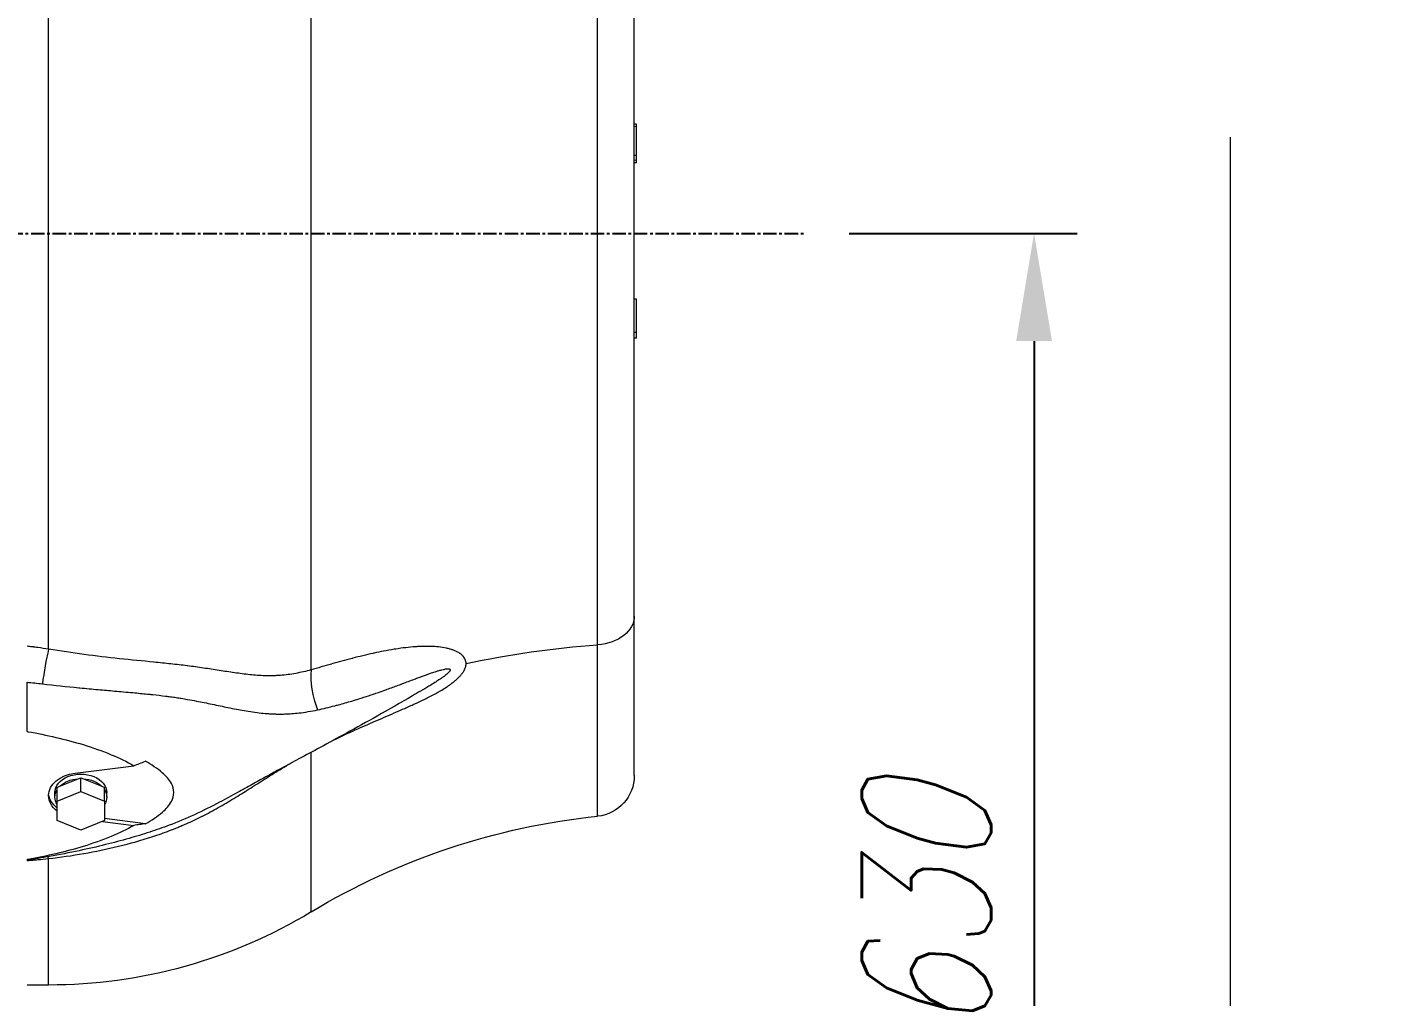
# Model space of a CAD drawing. Header units: millimetres. Extents: x -2122 to 22797, y 3569 to 89276.
# Drawn here: x 11657 to 12284, y 17337 to 17787 of the extents above; entities that cross this region are included whole.
import ezdxf

# ---------------------------------------------------------------- set-up
doc = ezdxf.new("R2010")
doc.units = ezdxf.units.MM
doc.header["$LTSCALE"] = 20
doc.linetypes.add('CENTER', pattern=[2, 1.25, -0.25, 0.25, -0.25])
doc.layers.add('IA-DIM', color=7, linetype='Continuous')
doc.layers.add('IA-EJES', color=4, linetype='CENTER')
doc.layers.add('IA-TRAZ', color=8, linetype='Continuous', lineweight=5)
doc.styles.add('ING-AMB', font='romans.shx', dxfattribs={"width": 0.75, "oblique": 15})
doc.dimstyles.new('ING-AMB 20', dxfattribs={"dimscale": 20, "dimtxt": 3, "dimasz": 2.5, "dimexe": 1, "dimexo": 1, "dimgap": 1, "dimtad": 1, "dimdec": 0, "dimzin": 0, "dimdsep": 46, "dimtxsty": 'ING-AMB', "dimcen": 0.1, "dimclrd": 7, "dimclre": 7, "dimclrt": 2, "dimadec": 0, "dimazin": 0, "dimtfac": 1, "dimtdec": 0, "dimtmove": 0, "dimatfit": 0, "dimfxl": 1.25, "dimtolj": 1, "dimtzin": 0, "dimarcsym": 1})

# ---------------------------------------------------------------- blocks, each defined once
blk = doc.blocks.new('*D149')
at = {"layer": 'Defpoints', "color": 0, "transparency": 16777216}
for p in [(12018.82, 17691.28), (11805.96, 17061.28), (12124.7, 17061.28)]:
    blk.add_point(p, dxfattribs=at)
at = {"layer": 'IA-DIM', "color": 7, "lineweight": -2, "transparency": 16777216}
for p, q in [((12038.82, 17691.28), (12144.7, 17691.28)), ((12124.7, 17641.28), (12124.7, 17111.28)), ((11825.96, 17061.28), (12144.7, 17061.28))]:
    blk.add_line(p, q, dxfattribs=at)
at = {"layer": 'IA-DIM', "color": 7, "transparency": 16777216}
for points in [[(12116.37, 17641.28), (12133.04, 17641.28), (12124.7, 17691.28)], [(12116.37, 17111.28), (12133.04, 17111.28), (12124.7, 17061.28)]]:
    blk.add_solid(points, dxfattribs=at)
at = {"layer": 'IA-DIM', "color": 2, "transparency": 16777216, "insert": (12074.7, 17376.28), "char_height": 60, "attachment_point": 5, "rotation": 90, "style": 'ING-AMB'}
blk.add_mtext('\\A1;630', dxfattribs=at)
blk = doc.blocks.new('A$C3179e9da')
at = {"color": 0, "linetype": 'Continuous', "lineweight": 0}
for p, q in [((-273.06, -31280.05), (-283.06, -31280.05)), ((-273.06, -31280.05), (-273.06, -31338.77)), ((-151.1, -31314.01), (-151.1, -31388.09)), ((-258.06, -31351.9), (-269.06, -31356.39)), ((-247.06, -31356.39), (-258.06, -31351.9)), ((-248.01, -31356), (-233.45, -31354.19)), ((-269.06, -31356.39), (-269.06, -31365.37)), ((-228.06, -31354.93), (-247.06, -31357.3)), ((-247.06, -31365.37), (-247.06, -31356.39)), ((-18.08, -31358.41), (-18.08, -31437.97)), ((-270.11, -31367.32), (-270.11, -31369.44)), ((-269.06, -31365.37), (-269.06, -31371.81)), ((-269.06, -31365.37), (-258.06, -31369.86)), ((-258.06, -31369.86), (-247.06, -31365.37)), ((-247.06, -31365.37), (-247.06, -31371.81)), ((-246.01, -31367.32), (-246.01, -31369.44)), ((-269.06, -31371.81), (-267.82, -31372.31)), ((-267.82, -31372.31), (-259.3, -31375.79)), ((-258.06, -31369.86), (-258.06, -31376.3)), ((-256.82, -31375.79), (-248.3, -31372.31)), ((-248.3, -31372.31), (-247.06, -31371.81)), ((-260.66, -31378.47), (-233.45, -31381.86)), ((-259.3, -31375.79), (-258.06, -31376.3)), ((-258.06, -31376.3), (-256.82, -31375.79)), ((-1, -31377.31), (-1, -31451.34)), ((-151.1, -31426.37), (-151.1, -31833.73)), ((-273.06, -31435.99), (-273.06, -31824.11)), ((-18.08, -31437.97), (-18.08, -31901.69)), ((-1, -31451.34), (-1, -31882.79)), ((0, -31580.39), (-1, -31580.39)), ((0, -31580.39), (0, -31583.03)), ((0, -31583.03), (-1, -31583.03)), ((0, -31583.03), (0, -31598.39)), ((0, -31598.39), (-1, -31598.39)), ((0, -31661.71), (-1, -31661.71)), ((0, -31661.71), (0, -31662.94)), ((0, -31662.94), (-1, -31662.77)), ((0, -31665.22), (-1, -31665.09)), ((0, -31662.94), (0, -31665.22)), ((0, -31665.22), (0, -31678.47)), ((0, -31678.47), (-1, -31678.65)), ((0, -31679.71), (-1, -31679.71)), ((0, -31678.47), (0, -31679.71))]:
    blk.add_line(p, q, dxfattribs=at)
for centre, radius, start, end in [((-273.06, -31516.05), 236, 58.88315, 90), ((14.27, -31040.05), 320, 238.88315, 264.1973), ((-20, -31377.31), 19, 0, 84.1973)]:
    blk.add_arc(centre, radius, start, end, dxfattribs=at)
at = {"color": 0, "linetype": 'Continuous', "lineweight": 0, "extrusion": (0, 0, -1)}
for centre, major_axis, ratio, start_param, end_param in [((-273.06, -31322.13), (-2.13, -19.89), 0.157874, -0.596185, -0.510997), ((-140.76, -31415.34), (5.37, 19.26), 0.470975, -2.30544, -1.303189), ((-273.06, -31424.9), (-3.18, 19.75), 0.10518, -2.150071, -1.29658)]:
    blk.add_ellipse(centre, major_axis=major_axis, ratio=ratio, start_param=start_param, end_param=end_param, dxfattribs=at)
at = {"color": 0, "linetype": 'Continuous', "lineweight": 0}
for centre, major_axis, start_param, end_param in [((-258.06, -31368.03), (-15, 0), -0.747584, 0), ((-258.06, -31369.44), (-15, 0), -0.747584, -0.066716), ((-258.06, -31367.32), (-12.05, 0), -0.420554, 0), ((-258.06, -31367.32), (-12.05, 0), 0, 0.420554), ((-258.06, -31367.32), (12.05, 0), 0, 0.420554), ((-258.06, -31367.32), (12.05, 0), -0.420554, 0), ((-258.06, -31368.03), (-15, 0), 0, 1.396263), ((-258.06, -31369.44), (-12.05, 0), 0, 3.141593), ((-258.06, -31367.32), (12.05, 0), -2.514949, -1.673842), ((-258.06, -31367.32), (12.05, 0), -1.467751, -0.626644), ((14.27, -31212.86), (320, 0), -1.867014, -1.672073), ((-20, -31451.34), (19, 0), 0, 1.46952)]:
    blk.add_ellipse(centre, major_axis=major_axis, ratio=0.707107, start_param=start_param, end_param=end_param, dxfattribs=at)
for points, knots in [([(-283.06, -31337.86), (-282.24, -31337.93), (-281.42, -31338), (-280.6, -31338.07), (-280.55, -31338.07), (-280.49, -31338.08), (-280.44, -31338.08), (-280.39, -31338.09), (-280.34, -31338.09), (-280.28, -31338.1), (-280.18, -31338.11), (-280.07, -31338.12), (-279.97, -31338.12), (-279.76, -31338.14), (-279.55, -31338.16), (-279.34, -31338.18), (-278.92, -31338.22), (-278.5, -31338.25), (-278.08, -31338.29), (-278.07, -31338.29), (-278.06, -31338.29), (-278.05, -31338.29), (-276.39, -31338.45), (-274.72, -31338.61), (-273.06, -31338.77)], [0, 0, 0, 0, 0.00248843, 0.00248843, 0.00248843, 0.00264776, 0.00264776, 0.00264776, 0.00280708, 0.00280708, 0.00280708, 0.00312574, 0.00312574, 0.00312574, 0.00376304, 0.00376304, 0.00376304, 0.00503764, 0.00503764, 0.00503764, 0.00506794, 0.00506794, 0.00506794, 0.01013587, 0.01013587, 0.01013587, 0.01013587]), ([(-96.47, -31418.75), (-98.97, -31417.27), (-101.48, -31415.8), (-109.42, -31411.17), (-114.91, -31408.02), (-125.21, -31402.21), (-130, -31399.55), (-138.83, -31394.71), (-142.84, -31392.53), (-150.17, -31388.58), (-153.47, -31386.81), (-159.53, -31383.56), (-162.28, -31382.08), (-167.39, -31379.31), (-169.74, -31378.02), (-174.22, -31375.56), (-176.34, -31374.38), (-180.73, -31371.94), (-183.01, -31370.67), (-188.05, -31367.9), (-190.82, -31366.4), (-197.46, -31362.91), (-201.36, -31360.96), (-209.15, -31357.38), (-213.06, -31355.73), (-220.01, -31353.11), (-223.01, -31352.06), (-229.22, -31350.02), (-232.43, -31349.05), (-239.27, -31347.1), (-242.91, -31346.14), (-250.64, -31344.24), (-254.73, -31343.3), (-263.45, -31341.47), (-268.07, -31340.57), (-276.15, -31339.15), (-279.6, -31338.59), (-283.06, -31338.07)], [0, 0, 0, 0, 10.000351, 10.000351, 31.354069, 31.354069, 49.313863, 49.313863, 63.809793, 63.809793, 75.365203, 75.365203, 84.782189, 84.782189, 92.817939, 92.817939, 100.127204, 100.127204, 108.08457, 108.08457, 117.839006, 117.839006, 131.346517, 131.346517, 144.252713, 144.252713, 153.830469, 153.830469, 163.90378, 163.90378, 175.1744, 175.1744, 187.785587, 187.785587, 201.953031, 201.953031, 212.496398, 212.496398, 212.496398, 212.496398]), ([(-233.45, -31354.19), (-236.68, -31352.29), (-240.27, -31350.57), (-248.1, -31347.32), (-252.53, -31345.76), (-265.17, -31341.9), (-274.06, -31339.86), (-282.7, -31338.35), (-282.88, -31338.32), (-283.06, -31338.29)], [0.000001, 0.000001, 0.000001, 0.000001, 1.260361, 1.260361, 2.716248, 2.716248, 5.371588, 5.371588, 5.427589, 5.427589, 5.427589, 5.427589]), ([(-273.06, -31338.77), (-267.57, -31339.38), (-262.11, -31340.16), (-256.69, -31341.11), (-256.69, -31341.11), (-256.68, -31341.11), (-256.67, -31341.11), (-251.26, -31342.06), (-245.88, -31343.18), (-240.55, -31344.48), (-240.54, -31344.48), (-240.53, -31344.49), (-240.52, -31344.49), (-235.19, -31345.79), (-229.91, -31347.28), (-224.68, -31348.99), (-224.67, -31348.99), (-224.65, -31349), (-224.64, -31349), (-222.04, -31349.85), (-219.45, -31350.76), (-216.88, -31351.74), (-215.59, -31352.22), (-214.3, -31352.73), (-213.02, -31353.25), (-212.38, -31353.51), (-211.74, -31353.78), (-211.1, -31354.05), (-210.47, -31354.32), (-209.83, -31354.6), (-209.19, -31354.88), (-209.18, -31354.88), (-209.17, -31354.89), (-209.16, -31354.89), (-206.63, -31356.01), (-204.13, -31357.2), (-201.64, -31358.45), (-201.63, -31358.46), (-201.62, -31358.46), (-201.61, -31358.47), (-200.37, -31359.09), (-199.14, -31359.74), (-197.92, -31360.39), (-197.91, -31360.4), (-197.9, -31360.4), (-197.89, -31360.41), (-196.67, -31361.06), (-195.45, -31361.73), (-194.24, -31362.41), (-194.24, -31362.42), (-194.23, -31362.42), (-194.22, -31362.43), (-191.79, -31363.8), (-189.39, -31365.21), (-187, -31366.66), (-184.62, -31368.11), (-182.25, -31369.6), (-179.89, -31371.09), (-179.88, -31371.1), (-179.88, -31371.1), (-179.88, -31371.1), (-177.52, -31372.59), (-175.17, -31374.1), (-172.81, -31375.59), (-172.8, -31375.59), (-172.79, -31375.6), (-172.79, -31375.6), (-171.61, -31376.34), (-170.43, -31377.08), (-169.25, -31377.82), (-169.24, -31377.82), (-169.24, -31377.83), (-169.23, -31377.83), (-168.63, -31378.2), (-168.04, -31378.57), (-167.44, -31378.93), (-166.85, -31379.29), (-166.26, -31379.65), (-165.67, -31380), (-165.66, -31380.01), (-165.65, -31380.01), (-165.64, -31380.02), (-164.11, -31380.94), (-162.56, -31381.86), (-161.01, -31382.76)], [0, 0, 0, 0, 0.0165644, 0.0165644, 0.0165644, 0.0165822, 0.0165822, 0.0165822, 0.0331314, 0.0331314, 0.0331314, 0.0331645, 0.0331645, 0.0331645, 0.0497035, 0.0497035, 0.0497035, 0.0497467, 0.0497467, 0.0497467, 0.0579934, 0.0579934, 0.0579934, 0.0621397, 0.0621397, 0.0621397, 0.0642134, 0.0642134, 0.0642134, 0.0662873, 0.0662873, 0.0662873, 0.066329, 0.066329, 0.066329, 0.0745865, 0.0745865, 0.0745865, 0.0746201, 0.0746201, 0.0746201, 0.0787378, 0.0787378, 0.0787378, 0.0787656, 0.0787656, 0.0787656, 0.0828903, 0.0828903, 0.0828903, 0.0829112, 0.0829112, 0.0829112, 0.0911975, 0.0911975, 0.0911975, 0.0994934, 0.0994934, 0.0994934, 0.0995051, 0.0995051, 0.0995051, 0.1077846, 0.1077846, 0.1077846, 0.1078089, 0.1078089, 0.1078089, 0.1119301, 0.1119301, 0.1119301, 0.1119578, 0.1119578, 0.1119578, 0.1140311, 0.1140311, 0.1140311, 0.1160757, 0.1160757, 0.1160757, 0.1161037, 0.1161037, 0.1161037, 0.1214207, 0.1214207, 0.1214207, 0.1214207]), ([(-228.06, -31354.93), (-228.96, -31354.8), (-229.85, -31354.67), (-231.65, -31354.42), (-232.55, -31354.3), (-233.45, -31354.19)], [0.000001, 0.000001, 0.000001, 0.000001, 0.2909617, 0.2909617, 0.5819383, 0.5819383, 0.5819383, 0.5819383]), ([(-228.06, -31354.93), (-225.24, -31356.52), (-222.47, -31358.34), (-218.5, -31361.81), (-216.98, -31363.47), (-215.28, -31366.62), (-214.87, -31368.01), (-214.88, -31370.91), (-215.29, -31372.3), (-217.01, -31375.45), (-218.54, -31377.12), (-222.52, -31380.57), (-225.27, -31382.37), (-228.06, -31383.95)], [0.000001, 0.000001, 0.000001, 0.000001, 1.082435, 1.082435, 1.896008, 1.896008, 2.508718, 2.508718, 3.12169, 3.12169, 3.938855, 3.938855, 5.012793, 5.012793, 5.012793, 5.012793]), ([(-283.06, -31397.76), (-282.89, -31397.73), (-282.71, -31397.7), (-274.08, -31396.2), (-265.19, -31394.15), (-252.55, -31390.29), (-248.11, -31388.74), (-240.28, -31385.48), (-236.68, -31383.76), (-233.45, -31381.86)], [0, 0, 0, 0, 0.053099, 0.053099, 2.66792, 2.66792, 4.103265, 4.103265, 5.345744, 5.345744, 5.345744, 5.345744]), ([(-233.45, -31381.86), (-232.55, -31382.21), (-231.65, -31382.55), (-229.85, -31383.24), (-228.96, -31383.6), (-228.06, -31383.95)], [0.000001, 0.000001, 0.000001, 0.000001, 0.2909698, 0.2909698, 0.5819227, 0.5819227, 0.5819227, 0.5819227]), ([(-283.06, -31397.76), (-283.06, -31399.52), (-283.06, -31401.29), (-283.06, -31403.07), (-283.06, -31409.07), (-283.06, -31414.98), (-283.06, -31420.65)], [0.7242284, 0.7242284, 0.7242284, 0.7242284, 0.75, 0.75, 0.75, 0.8369893, 0.8369893, 0.8369893, 0.8369893]), ([(-139.7, -31394.24), (-137.19, -31395.45), (-134.67, -31396.64), (-132.12, -31397.8), (-131.99, -31397.86), (-131.86, -31397.92), (-131.73, -31397.98), (-128.64, -31399.38), (-125.53, -31400.75), (-122.39, -31402.1), (-122.19, -31402.19), (-121.99, -31402.28), (-121.79, -31402.37), (-118.72, -31403.69), (-115.63, -31405.01), (-112.53, -31406.35), (-112.26, -31406.46), (-111.99, -31406.58), (-111.72, -31406.69), (-110.34, -31407.29), (-108.95, -31407.9), (-107.56, -31408.51), (-107.26, -31408.64), (-106.96, -31408.78), (-106.66, -31408.91), (-105.82, -31409.28), (-104.98, -31409.66), (-104.13, -31410.05), (-103.62, -31410.28), (-103.1, -31410.52), (-102.58, -31410.76), (-102.26, -31410.91), (-101.93, -31411.06), (-101.61, -31411.21), (-100.28, -31411.83), (-98.95, -31412.47), (-97.64, -31413.12), (-97.3, -31413.29), (-96.96, -31413.46), (-96.62, -31413.63), (-95.8, -31414.04), (-94.98, -31414.47), (-94.17, -31414.9), (-93.71, -31415.15), (-93.24, -31415.4), (-92.78, -31415.66), (-92.44, -31415.85), (-92.11, -31416.04), (-91.77, -31416.23), (-91.31, -31416.49), (-90.86, -31416.76), (-90.42, -31417.02), (-89.64, -31417.49), (-88.88, -31417.97), (-88.13, -31418.46), (-87.82, -31418.66), (-87.52, -31418.86), (-87.22, -31419.07), (-86.79, -31419.37), (-86.36, -31419.67), (-85.94, -31419.99), (-85.66, -31420.19), (-85.39, -31420.4), (-85.12, -31420.61), (-85.05, -31420.67), (-84.97, -31420.73), (-84.89, -31420.79), (-84.54, -31421.07), (-84.21, -31421.35), (-83.88, -31421.63), (-83.65, -31421.83), (-83.42, -31422.04), (-83.2, -31422.24), (-82.79, -31422.62), (-82.41, -31423), (-82.04, -31423.4), (-81.87, -31423.58), (-81.71, -31423.77), (-81.55, -31423.95), (-81.44, -31424.08), (-81.34, -31424.2), (-81.23, -31424.33), (-81.1, -31424.5), (-80.97, -31424.67), (-80.84, -31424.84), (-80.73, -31424.99), (-80.63, -31425.15), (-80.53, -31425.3), (-80.43, -31425.45), (-80.33, -31425.6), (-80.24, -31425.75), (-79.94, -31426.25), (-79.69, -31426.76), (-79.51, -31427.28), (-79.47, -31427.37), (-79.44, -31427.47), (-79.41, -31427.57), (-79.33, -31427.81), (-79.27, -31428.05), (-79.23, -31428.29), (-79.22, -31428.35), (-79.21, -31428.41), (-79.2, -31428.47), (-79.16, -31428.74), (-79.14, -31429.01), (-79.14, -31429.28)], [0.01318595, 0.01318595, 0.01318595, 0.01318595, 0.02179535, 0.02179535, 0.02179535, 0.02224337, 0.02224337, 0.02224337, 0.03269303, 0.03269303, 0.03269303, 0.03336452, 0.03336452, 0.03336452, 0.04359071, 0.04359071, 0.04359071, 0.04447425, 0.04447425, 0.04447425, 0.04903955, 0.04903955, 0.04903955, 0.05002082, 0.05002082, 0.05002082, 0.05279091, 0.05279091, 0.05279091, 0.05448839, 0.05448839, 0.05448839, 0.05555782, 0.05555782, 0.05555782, 0.05993722, 0.05993722, 0.05993722, 0.06107016, 0.06107016, 0.06107016, 0.06381352, 0.06381352, 0.06381352, 0.06538606, 0.06538606, 0.06538606, 0.06654479, 0.06654479, 0.06654479, 0.06811048, 0.06811048, 0.06811048, 0.0708349, 0.0708349, 0.0708349, 0.07194897, 0.07194897, 0.07194897, 0.07355932, 0.07355932, 0.07355932, 0.07461226, 0.07461226, 0.07461226, 0.07492153, 0.07492153, 0.07492153, 0.07628374, 0.07628374, 0.07628374, 0.07724078, 0.07724078, 0.07724078, 0.07900816, 0.07900816, 0.07900816, 0.07982547, 0.07982547, 0.07982547, 0.08037037, 0.08037037, 0.08037037, 0.08109819, 0.08109819, 0.08109819, 0.08173258, 0.08173258, 0.08173258, 0.08235815, 0.08235815, 0.08235815, 0.084457, 0.084457, 0.084457, 0.08484393, 0.08484393, 0.08484393, 0.08581921, 0.08581921, 0.08581921, 0.08607017, 0.08607017, 0.08607017, 0.08718142, 0.08718142, 0.08718142, 0.08718142]), ([(-275.92, -31419.88), (-270.26, -31419.21), (-264.62, -31418.62), (-259.01, -31418.08), (-258.86, -31418.06), (-258.72, -31418.05), (-258.57, -31418.03), (-255.69, -31417.75), (-252.82, -31417.49), (-249.96, -31417.23), (-247.43, -31417), (-244.9, -31416.78), (-242.38, -31416.55), (-242.05, -31416.53), (-241.72, -31416.5), (-241.4, -31416.47), (-238.55, -31416.22), (-235.73, -31415.97), (-232.93, -31415.71), (-230.72, -31415.5), (-228.53, -31415.29), (-226.36, -31415.06), (-225.77, -31415), (-225.19, -31414.94), (-224.61, -31414.88), (-222.64, -31414.67), (-220.68, -31414.45), (-218.73, -31414.21), (-217.97, -31414.11), (-217.22, -31414.01), (-216.46, -31413.91), (-215.99, -31413.85), (-215.52, -31413.78), (-215.05, -31413.72), (-214.18, -31413.59), (-213.33, -31413.47), (-212.47, -31413.34), (-212.13, -31413.28), (-211.79, -31413.23), (-211.44, -31413.17), (-210.47, -31413.02), (-209.5, -31412.85), (-208.53, -31412.68), (-207.11, -31412.43), (-205.7, -31412.17), (-204.3, -31411.9), (-203.13, -31411.67), (-201.97, -31411.44), (-200.82, -31411.21), (-199.58, -31410.95), (-198.36, -31410.7), (-197.14, -31410.44), (-195.84, -31410.17), (-194.55, -31409.9), (-193.26, -31409.63), (-192.11, -31409.39), (-190.97, -31409.15), (-189.83, -31408.91), (-188.48, -31408.64), (-187.14, -31408.37), (-185.8, -31408.11), (-184.61, -31407.89), (-183.42, -31407.67), (-182.23, -31407.47), (-180.94, -31407.25), (-179.65, -31407.04), (-178.35, -31406.86), (-178.32, -31406.85), (-178.29, -31406.85), (-178.26, -31406.84), (-176.89, -31406.65), (-175.53, -31406.48), (-174.16, -31406.33), (-173.07, -31406.22), (-171.98, -31406.12), (-170.88, -31406.05), (-170.55, -31406.02), (-170.22, -31406), (-169.89, -31405.98), (-169.16, -31405.94), (-168.42, -31405.91), (-167.69, -31405.89), (-167.5, -31405.88), (-167.31, -31405.88), (-167.12, -31405.88), (-166.58, -31405.86), (-166.04, -31405.86), (-165.5, -31405.86), (-164.78, -31405.86), (-164.06, -31405.87), (-163.34, -31405.89), (-161.15, -31405.96), (-158.94, -31406.12), (-156.73, -31406.37), (-153.86, -31406.69), (-150.97, -31407.17), (-148.09, -31407.8)], [0, 0, 0, 0, 0.01718, 0.01718, 0.01718, 0.0176277, 0.0176277, 0.0176277, 0.0264415, 0.0264415, 0.0264415, 0.0342446, 0.0342446, 0.0342446, 0.0352553, 0.0352553, 0.0352553, 0.0440692, 0.0440692, 0.0440692, 0.0510208, 0.0510208, 0.0510208, 0.052883, 0.052883, 0.052883, 0.05922, 0.05922, 0.05922, 0.0616969, 0.0616969, 0.0616969, 0.0632535, 0.0632535, 0.0632535, 0.0661038, 0.0661038, 0.0661038, 0.0672465, 0.0672465, 0.0672465, 0.0705107, 0.0705107, 0.0705107, 0.0753167, 0.0753167, 0.0753167, 0.0793245, 0.0793245, 0.0793245, 0.0835973, 0.0835973, 0.0835973, 0.0881384, 0.0881384, 0.0881384, 0.0921778, 0.0921778, 0.0921778, 0.0969522, 0.0969522, 0.0969522, 0.1011746, 0.1011746, 0.1011746, 0.105766, 0.105766, 0.105766, 0.1058726, 0.1058726, 0.1058726, 0.1107259, 0.1107259, 0.1107259, 0.1145799, 0.1145799, 0.1145799, 0.1157502, 0.1157502, 0.1157502, 0.1183187, 0.1183187, 0.1183187, 0.1189868, 0.1189868, 0.1189868, 0.1208851, 0.1208851, 0.1208851, 0.1233937, 0.1233937, 0.1233937, 0.1310523, 0.1310523, 0.1310523, 0.1410214, 0.1410214, 0.1410214, 0.1410214]), ([(-148.09, -31407.8), (-145.44, -31408.38), (-142.78, -31409.01), (-140.13, -31409.7), (-139.55, -31409.85), (-138.96, -31410), (-138.38, -31410.16), (-136.31, -31410.71), (-134.24, -31411.3), (-132.18, -31411.91), (-131.1, -31412.23), (-130.01, -31412.56), (-128.93, -31412.9), (-125.89, -31413.85), (-122.87, -31414.86), (-119.86, -31415.91), (-118.72, -31416.3), (-117.58, -31416.7), (-116.45, -31417.11), (-114.7, -31417.74), (-112.96, -31418.38), (-111.23, -31419.03), (-110.39, -31419.34), (-109.55, -31419.65), (-108.71, -31419.97), (-106.85, -31420.67), (-105, -31421.37), (-103.15, -31422.06), (-102.45, -31422.32), (-101.76, -31422.59), (-101.06, -31422.84), (-100.49, -31423.06), (-99.92, -31423.27), (-99.35, -31423.48), (-98.73, -31423.7), (-98.12, -31423.92), (-97.51, -31424.14), (-97.43, -31424.17), (-97.35, -31424.2), (-97.27, -31424.22), (-96.75, -31424.41), (-96.23, -31424.59), (-95.72, -31424.77), (-94.98, -31425.02), (-94.25, -31425.26), (-93.52, -31425.5), (-93.14, -31425.62), (-92.76, -31425.73), (-92.38, -31425.85), (-92.14, -31425.92), (-91.9, -31425.99), (-91.66, -31426.06), (-91.4, -31426.13), (-91.13, -31426.21), (-90.87, -31426.28), (-90.52, -31426.37), (-90.17, -31426.46), (-89.83, -31426.53), (-89.72, -31426.56), (-89.6, -31426.59), (-89.49, -31426.61), (-89.3, -31426.65), (-89.11, -31426.69), (-88.93, -31426.72), (-88.72, -31426.76), (-88.51, -31426.79), (-88.31, -31426.81), (-88.22, -31426.83), (-88.13, -31426.84), (-88.04, -31426.84), (-87.96, -31426.85), (-87.88, -31426.86), (-87.8, -31426.86), (-87.65, -31426.87), (-87.51, -31426.87), (-87.37, -31426.86), (-87.31, -31426.86), (-87.25, -31426.86), (-87.2, -31426.85), (-87.07, -31426.84), (-86.94, -31426.81), (-86.83, -31426.76), (-86.8, -31426.75), (-86.77, -31426.74), (-86.75, -31426.73), (-86.68, -31426.69), (-86.63, -31426.64), (-86.58, -31426.58), (-86.58, -31426.57), (-86.57, -31426.56), (-86.57, -31426.54), (-86.54, -31426.5), (-86.53, -31426.44), (-86.52, -31426.38), (-86.52, -31426.37), (-86.52, -31426.37), (-86.52, -31426.36), (-86.52, -31426.29), (-86.54, -31426.22), (-86.56, -31426.14), (-86.56, -31426.14), (-86.57, -31426.13), (-86.57, -31426.13), (-86.59, -31426.06), (-86.63, -31425.98), (-86.67, -31425.9), (-86.69, -31425.88), (-86.7, -31425.86), (-86.71, -31425.83), (-86.75, -31425.78), (-86.78, -31425.72), (-86.82, -31425.67), (-86.94, -31425.52), (-87.06, -31425.37), (-87.19, -31425.23), (-87.23, -31425.19), (-87.26, -31425.15), (-87.3, -31425.12), (-87.4, -31425.02), (-87.5, -31424.91), (-87.6, -31424.82), (-87.64, -31424.78), (-87.68, -31424.75), (-87.72, -31424.71), (-87.88, -31424.56), (-88.04, -31424.42), (-88.21, -31424.28), (-88.3, -31424.2), (-88.38, -31424.13), (-88.47, -31424.06), (-88.77, -31423.82), (-89.07, -31423.58), (-89.37, -31423.36), (-89.82, -31423.02), (-90.28, -31422.69), (-90.74, -31422.37), (-90.9, -31422.26), (-91.06, -31422.15), (-91.22, -31422.04), (-91.56, -31421.81), (-91.9, -31421.59), (-92.25, -31421.36), (-92.53, -31421.18), (-92.81, -31421), (-93.09, -31420.82), (-93.91, -31420.29), (-94.74, -31419.79), (-95.56, -31419.29), (-95.87, -31419.11), (-96.17, -31418.93), (-96.47, -31418.75)], [0, 0, 0, 0, 0.00915189, 0.00915189, 0.00915189, 0.01116413, 0.01116413, 0.01116413, 0.01830378, 0.01830378, 0.01830378, 0.02205348, 0.02205348, 0.02205348, 0.03261211, 0.03261211, 0.03261211, 0.03660756, 0.03660756, 0.03660756, 0.04277384, 0.04277384, 0.04277384, 0.04575945, 0.04575945, 0.04575945, 0.05240138, 0.05240138, 0.05240138, 0.05491135, 0.05491135, 0.05491135, 0.05697761, 0.05697761, 0.05697761, 0.05919934, 0.05919934, 0.05919934, 0.05948729, 0.05948729, 0.05948729, 0.06137097, 0.06137097, 0.06137097, 0.06406324, 0.06406324, 0.06406324, 0.0654566, 0.0654566, 0.0654566, 0.06635121, 0.06635121, 0.06635121, 0.06733602, 0.06733602, 0.06733602, 0.06863918, 0.06863918, 0.06863918, 0.06906663, 0.06906663, 0.06906663, 0.06978317, 0.06978317, 0.06978317, 0.07057738, 0.07057738, 0.07057738, 0.07092715, 0.07092715, 0.07092715, 0.07123756, 0.07123756, 0.07123756, 0.07183124, 0.07183124, 0.07183124, 0.07207114, 0.07207114, 0.07207114, 0.07264313, 0.07264313, 0.07264313, 0.0727809, 0.0727809, 0.0727809, 0.07315172, 0.07315172, 0.07315172, 0.07321513, 0.07321513, 0.07321513, 0.07347695, 0.07347695, 0.07347695, 0.07350112, 0.07350112, 0.07350112, 0.07378712, 0.07378712, 0.07378712, 0.07379768, 0.07379768, 0.07379768, 0.07407312, 0.07407312, 0.07407312, 0.07415819, 0.07415819, 0.07415819, 0.07435911, 0.07435911, 0.07435911, 0.07493111, 0.07493111, 0.07493111, 0.07507888, 0.07507888, 0.07507888, 0.0755031, 0.0755031, 0.0755031, 0.07565432, 0.07565432, 0.07565432, 0.07630792, 0.07630792, 0.07630792, 0.07664709, 0.07664709, 0.07664709, 0.07779107, 0.07779107, 0.07779107, 0.07949109, 0.07949109, 0.07949109, 0.08007905, 0.08007905, 0.08007905, 0.08133679, 0.08133679, 0.08133679, 0.08236702, 0.08236702, 0.08236702, 0.08536957, 0.08536957, 0.08536957, 0.08646216, 0.08646216, 0.08646216, 0.08646216]), ([(-151.1, -31426.37), (-153.48, -31425.71), (-155.87, -31425.16), (-158.25, -31424.73), (-160.63, -31424.3), (-163.01, -31423.98), (-165.38, -31423.8), (-165.39, -31423.79), (-165.39, -31423.79), (-165.4, -31423.79), (-165.99, -31423.75), (-166.57, -31423.71), (-167.16, -31423.68), (-167.75, -31423.65), (-168.35, -31423.63), (-168.94, -31423.62), (-168.94, -31423.62), (-168.94, -31423.62), (-168.95, -31423.62), (-170.13, -31423.59), (-171.3, -31423.6), (-172.48, -31423.64), (-173.66, -31423.67), (-174.84, -31423.73), (-176.02, -31423.82), (-177.2, -31423.9), (-178.38, -31424.01), (-179.56, -31424.13), (-181.92, -31424.37), (-184.28, -31424.68), (-186.66, -31425.02), (-186.66, -31425.02), (-186.67, -31425.02), (-186.67, -31425.02), (-189.04, -31425.36), (-191.42, -31425.73), (-193.82, -31426.1), (-193.83, -31426.1), (-193.84, -31426.1), (-193.85, -31426.1), (-196.24, -31426.47), (-198.66, -31426.85), (-201.1, -31427.21), (-201.12, -31427.21), (-201.13, -31427.22), (-201.15, -31427.22), (-203.59, -31427.58), (-206.06, -31427.92), (-208.56, -31428.24), (-208.58, -31428.25), (-208.59, -31428.25), (-208.61, -31428.25), (-209.87, -31428.41), (-211.14, -31428.57), (-212.42, -31428.71), (-213.69, -31428.86), (-214.98, -31429), (-216.27, -31429.14), (-218.83, -31429.42), (-221.42, -31429.68), (-224.04, -31429.94), (-224.06, -31429.94), (-224.08, -31429.94), (-224.1, -31429.94), (-229.35, -31430.46), (-234.7, -31430.98), (-240.12, -31431.56), (-240.14, -31431.56), (-240.15, -31431.56), (-240.17, -31431.56), (-245.59, -31432.15), (-251.05, -31432.79), (-256.53, -31433.53), (-256.54, -31433.53), (-256.54, -31433.53), (-256.55, -31433.53), (-262.03, -31434.26), (-267.54, -31435.08), (-273.06, -31435.99)], [0, 0, 0, 0, 0.0083075, 0.0083075, 0.0083075, 0.0166239, 0.0166239, 0.0166239, 0.0166398, 0.0166398, 0.0166398, 0.0187046, 0.0187046, 0.0187046, 0.0207859, 0.0207859, 0.0207859, 0.0207997, 0.0207997, 0.0207997, 0.0249504, 0.0249504, 0.0249504, 0.0291168, 0.0291168, 0.0291168, 0.0332795, 0.0332795, 0.0332795, 0.0415994, 0.0415994, 0.0415994, 0.0416222, 0.0416222, 0.0416222, 0.0499193, 0.0499193, 0.0499193, 0.0499595, 0.0499595, 0.0499595, 0.0582392, 0.0582392, 0.0582392, 0.0582936, 0.0582936, 0.0582936, 0.066559, 0.066559, 0.066559, 0.0666223, 0.0666223, 0.0666223, 0.0707842, 0.0707842, 0.0707842, 0.0749445, 0.0749445, 0.0749445, 0.0831988, 0.0831988, 0.0831988, 0.0832614, 0.0832614, 0.0832614, 0.0998386, 0.0998386, 0.0998386, 0.0998851, 0.0998851, 0.0998851, 0.1164783, 0.1164783, 0.1164783, 0.1165027, 0.1165027, 0.1165027, 0.1331181, 0.1331181, 0.1331181, 0.1331181]), ([(-79.14, -31429.28), (-79.14, -31429.3), (-79.14, -31429.33), (-79.14, -31429.35), (-79.14, -31429.64), (-79.17, -31429.93), (-79.22, -31430.2), (-79.23, -31430.21), (-79.23, -31430.23), (-79.23, -31430.24), (-79.28, -31430.51), (-79.36, -31430.77), (-79.46, -31431.02), (-79.48, -31431.07), (-79.49, -31431.1), (-79.51, -31431.14), (-79.72, -31431.63), (-80, -31432.09), (-80.34, -31432.51), (-80.41, -31432.58), (-80.47, -31432.66), (-80.54, -31432.74), (-80.67, -31432.89), (-80.82, -31433.03), (-80.96, -31433.17), (-81.06, -31433.26), (-81.16, -31433.34), (-81.25, -31433.43), (-81.39, -31433.54), (-81.54, -31433.66), (-81.68, -31433.77), (-81.81, -31433.86), (-81.93, -31433.95), (-82.06, -31434.04), (-82.47, -31434.31), (-82.9, -31434.56), (-83.36, -31434.79), (-83.54, -31434.88), (-83.72, -31434.97), (-83.9, -31435.05), (-84.23, -31435.2), (-84.57, -31435.34), (-84.92, -31435.47), (-85.04, -31435.52), (-85.17, -31435.57), (-85.3, -31435.61), (-85.52, -31435.69), (-85.74, -31435.76), (-85.97, -31435.83), (-86.44, -31435.98), (-86.92, -31436.12), (-87.41, -31436.24), (-87.66, -31436.3), (-87.91, -31436.36), (-88.17, -31436.41), (-89.4, -31436.68), (-90.67, -31436.87), (-91.98, -31437.01), (-92.26, -31437.04), (-92.55, -31437.07), (-92.83, -31437.09), (-93.35, -31437.14), (-93.86, -31437.17), (-94.38, -31437.2), (-95.19, -31437.24), (-96, -31437.27), (-96.82, -31437.28), (-97.11, -31437.28), (-97.39, -31437.28), (-97.68, -31437.28), (-99.03, -31437.27), (-100.39, -31437.23), (-101.76, -31437.15), (-102.03, -31437.13), (-102.31, -31437.11), (-102.59, -31437.09), (-105.64, -31436.88), (-108.71, -31436.51), (-111.77, -31436.03), (-112.01, -31436), (-112.25, -31435.96), (-112.48, -31435.92), (-114.13, -31435.66), (-115.79, -31435.36), (-117.44, -31435.04), (-118.9, -31434.76), (-120.37, -31434.45), (-121.83, -31434.13), (-122.01, -31434.09), (-122.19, -31434.06), (-122.37, -31434.02), (-125.52, -31433.32), (-128.66, -31432.56), (-131.76, -31431.75), (-131.88, -31431.72), (-132, -31431.69), (-132.11, -31431.66), (-135.28, -31430.84), (-138.42, -31429.99), (-141.53, -31429.12), (-141.58, -31429.1), (-141.64, -31429.08), (-141.7, -31429.07), (-144.86, -31428.18), (-148, -31427.27), (-151.1, -31426.37)], [0.08718142, 0.08718142, 0.08718142, 0.08718142, 0.08728936, 0.08728936, 0.08728936, 0.0885022, 0.0885022, 0.0885022, 0.08854613, 0.08854613, 0.08854613, 0.08972497, 0.08972497, 0.08972497, 0.08991084, 0.08991084, 0.08991084, 0.092213, 0.092213, 0.092213, 0.09264025, 0.09264025, 0.09264025, 0.09347438, 0.09347438, 0.09347438, 0.09400496, 0.09400496, 0.09400496, 0.09474869, 0.09474869, 0.09474869, 0.09536967, 0.09536967, 0.09536967, 0.09733662, 0.09733662, 0.09733662, 0.09809909, 0.09809909, 0.09809909, 0.0994638, 0.0994638, 0.0994638, 0.09996802, 0.09996802, 0.09996802, 0.10082851, 0.10082851, 0.10082851, 0.10263332, 0.10263332, 0.10263332, 0.10355793, 0.10355793, 0.10355793, 0.1080397, 0.1080397, 0.1080397, 0.10901677, 0.10901677, 0.10901677, 0.11076993, 0.11076993, 0.11076993, 0.11351129, 0.11351129, 0.11351129, 0.11447561, 0.11447561, 0.11447561, 0.11901256, 0.11901256, 0.11901256, 0.11993445, 0.11993445, 0.11993445, 0.13007202, 0.13007202, 0.13007202, 0.13085212, 0.13085212, 0.13085212, 0.13631096, 0.13631096, 0.13631096, 0.14117543, 0.14117543, 0.14117543, 0.1417698, 0.1417698, 0.1417698, 0.15229089, 0.15229089, 0.15229089, 0.15268748, 0.15268748, 0.15268748, 0.16340837, 0.16340837, 0.16340837, 0.16360515, 0.16360515, 0.16360515, 0.17452283, 0.17452283, 0.17452283, 0.17452283]), ([(-273.06, -31435.99), (-274.72, -31436.25), (-276.39, -31436.49), (-278.05, -31436.71), (-278.06, -31436.72), (-278.07, -31436.72), (-278.08, -31436.72), (-278.5, -31436.78), (-278.92, -31436.83), (-279.34, -31436.89), (-279.55, -31436.92), (-279.76, -31436.94), (-279.97, -31436.97), (-280.07, -31436.99), (-280.18, -31437), (-280.28, -31437.01), (-280.34, -31437.02), (-280.39, -31437.03), (-280.44, -31437.03), (-280.49, -31437.04), (-280.55, -31437.05), (-280.6, -31437.05), (-281.42, -31437.16), (-282.24, -31437.27), (-283.06, -31437.37)], [0, 0, 0, 0, 0.00506794, 0.00506794, 0.00506794, 0.00509823, 0.00509823, 0.00509823, 0.00637283, 0.00637283, 0.00637283, 0.00701014, 0.00701014, 0.00701014, 0.00732879, 0.00732879, 0.00732879, 0.00748812, 0.00748812, 0.00748812, 0.00764744, 0.00764744, 0.00764744, 0.01013587, 0.01013587, 0.01013587, 0.01013587])]:
    blk.add_open_spline(points, degree=3, knots=knots, dxfattribs=at)
for points in [[(-283.06, -31338.07), (-283.06, -31338.07), (-283.06, -31338.14), (-283.06, -31338.29)], [(-283.06, -31420.65), (-280.67, -31420.42), (-278.29, -31420.16), (-275.92, -31419.88)]]:
    blk.add_open_spline(points, degree=3, dxfattribs=at)

msp = doc.modelspace()

# ---------------------------------------------------------------- linework, layer by layer
at = {"layer": 'IA-EJES', "ltscale": 0.25}
msp.add_line((8398.82, 17691.28), (12018.82, 17691.28), dxfattribs=at)
at = {"layer": 'IA-TRAZ'}
msp.add_lwpolyline([(12215.75, 17735.96), (12215.75, 16771.28), (12147.06, 16746.28), (12284.43, 16696.28), (12215.75, 16671.28), (12215.75, 15806.61)], dxfattribs=at)

# ---------------------------------------------------------------- block references
at = {"layer": 'IA-TRAZ', "xscale": -1, "rotation": 180}
msp.add_blockref('A$C3179e9da', (11940.02, -13937.72), dxfattribs=at)

# ---------------------------------------------------------------- dimensions: what is measured, and where the dimension line sits
at = {"layer": 'IA-DIM'}
dim = msp.add_linear_dim(base=(12124.7, 17061.28), p1=(12018.82, 17691.28), p2=(11805.96, 17061.28), angle=90, dimstyle='ING-AMB 20', override={"dimpost": '\\X'}, dxfattribs=at)
dim.commit()
dim.dimension.update_dxf_attribs({"geometry": '*D149', "text_midpoint": (12074.7, 17376.28)})

doc.saveas('drawing.dxf')
